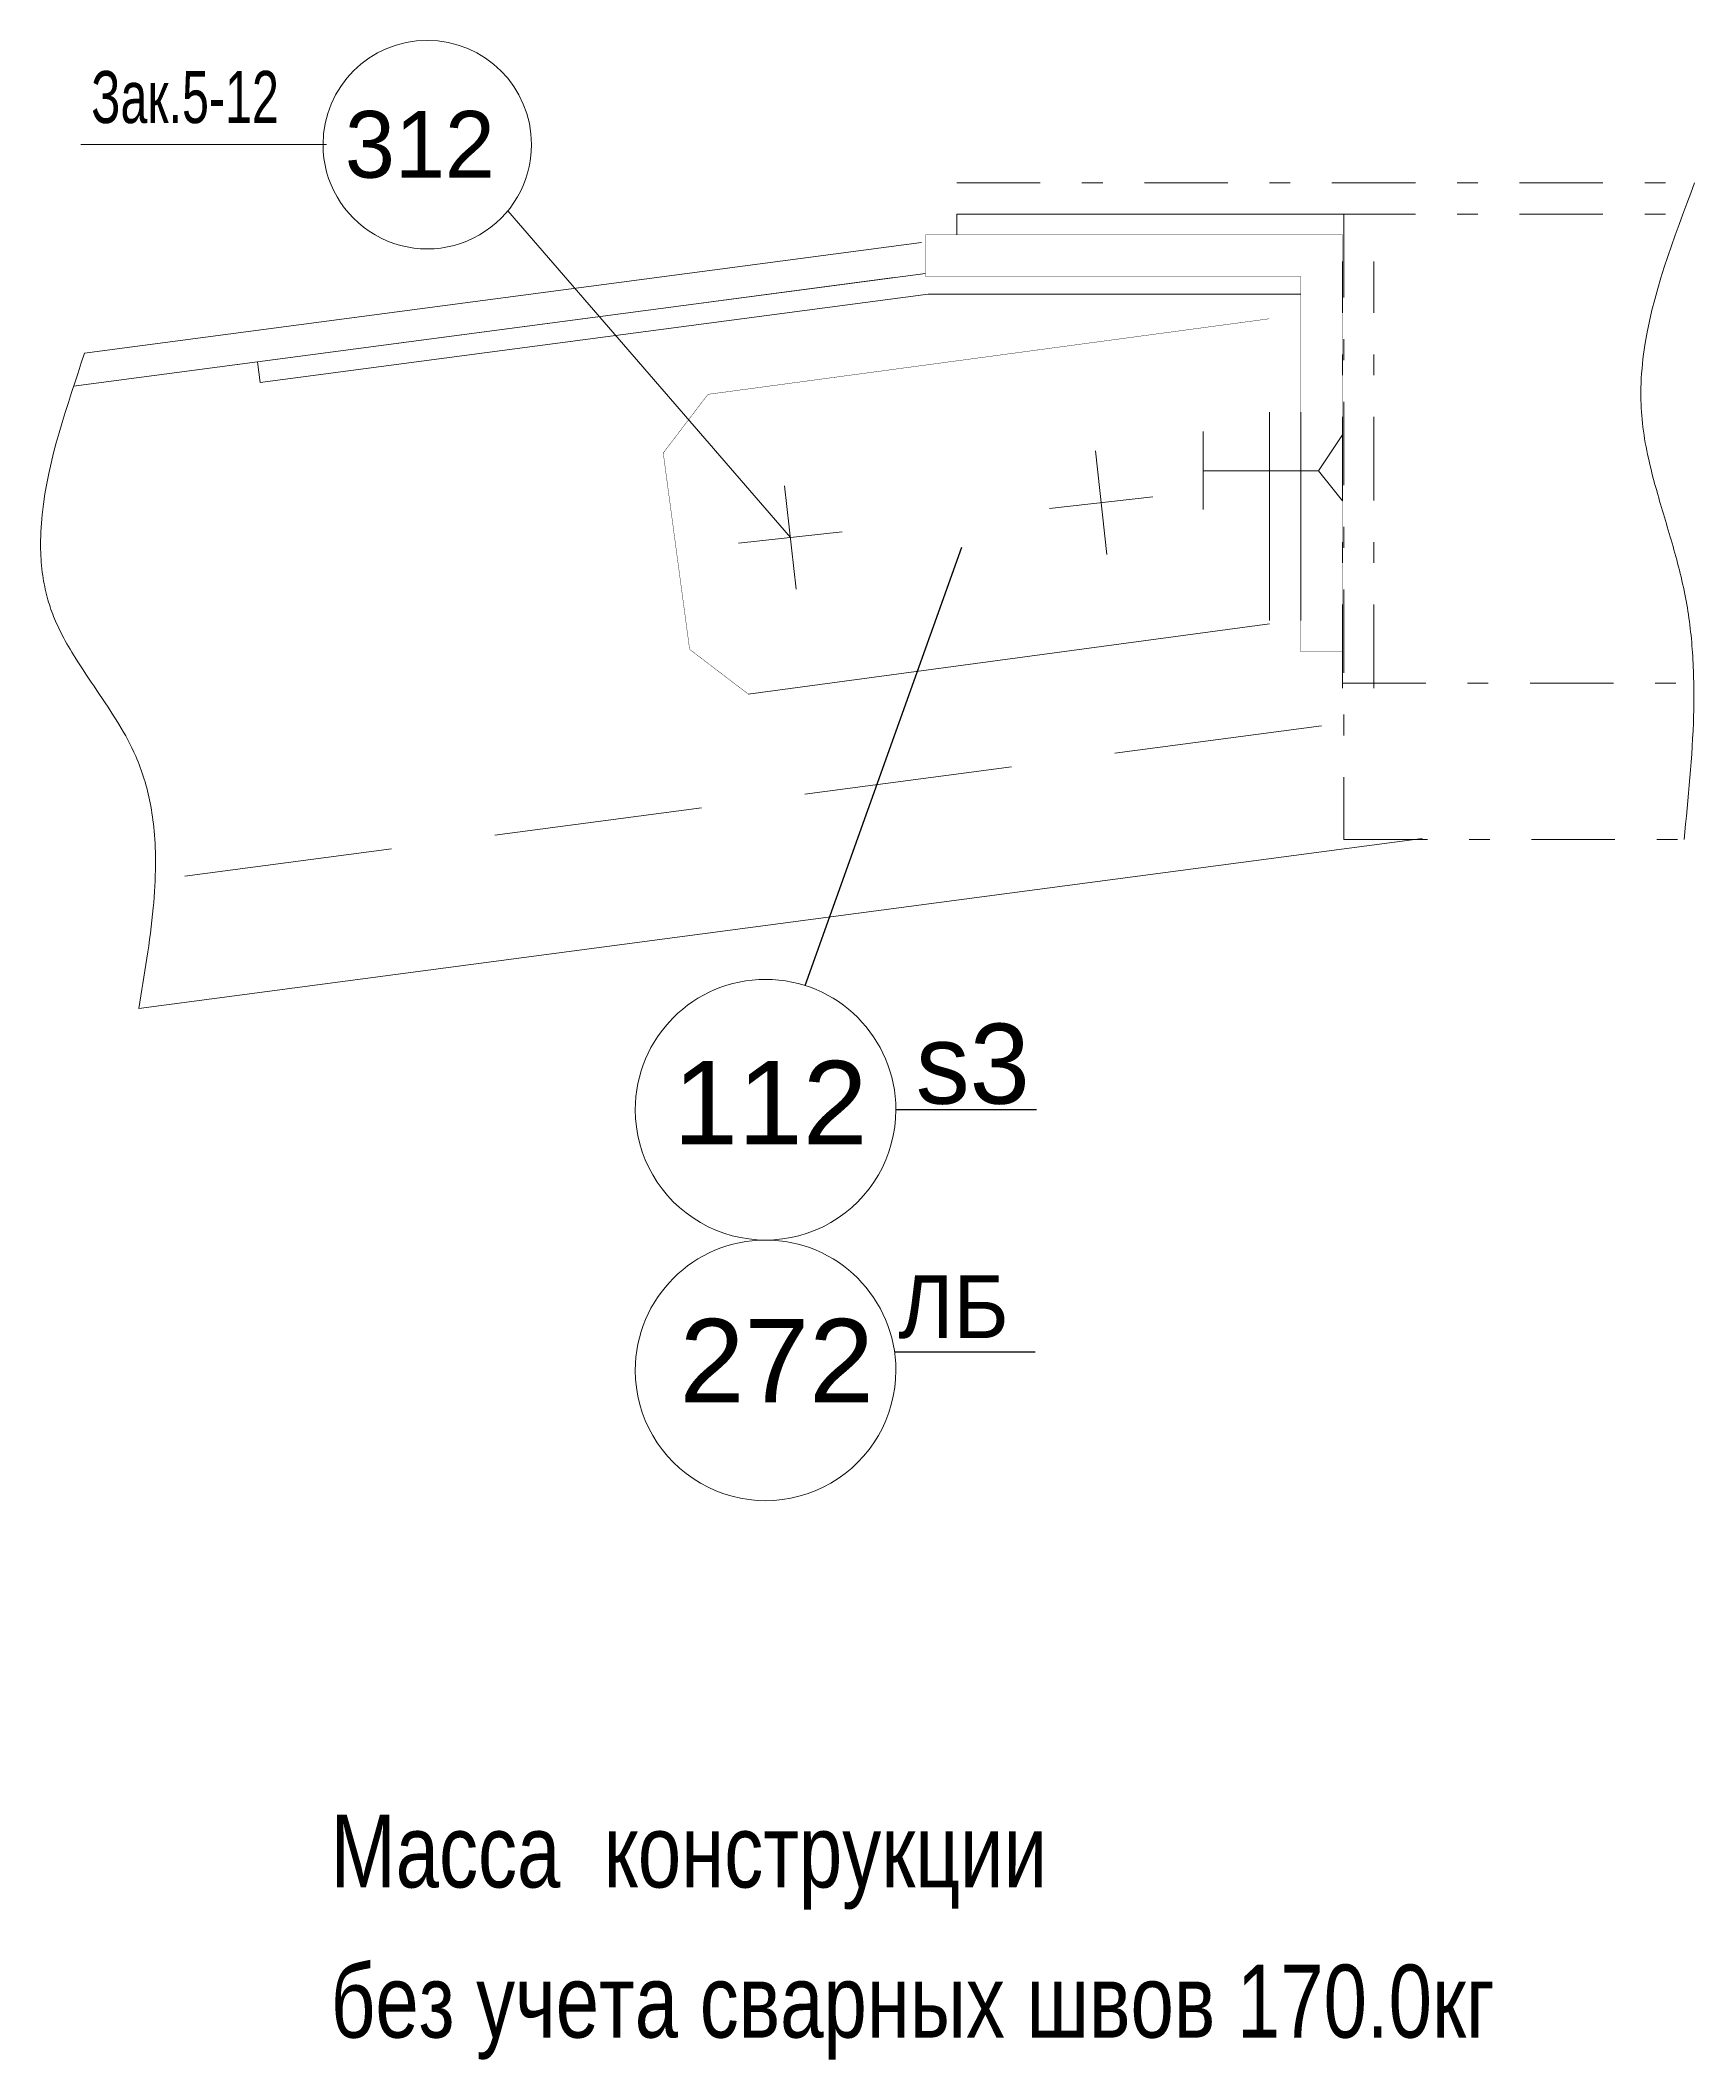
# Model space of a CAD drawing. Header units: millimetres. Extents: x 42007 to 66124, y -556 to 6894.
# Drawn here: x 52633 to 53427, y 529 to 1498 of the extents above; entities that cross this region are included whole.
import ezdxf
from ezdxf.enums import TextEntityAlignment as Align

# ---------------------------------------------------------------- set-up
doc = ezdxf.new("R2010")
doc.units = ezdxf.units.MM
for name, pattern in [('K5LT32769', [0]), ('K5LT32781', [90, 40, -20, 10, -20]), ('K5LT32782', [150, 100, -50]), ('K5LT32786', [25.318241, 20.818241, -1.5, 1.5, -1.5])]:
    doc.linetypes.add(name, pattern=pattern)
doc.layers.add('pen_7', color=1, linetype='Continuous')
doc.styles.add('style5', font='arial.ttf', dxfattribs={"height": 3})

msp = doc.modelspace()

# ---------------------------------------------------------------- linework, layer by layer
at = {"color": 7, "linetype": 'K5LT32769', "lineweight": 18}
for p, q in [((52770.719, 1447.649), (52652.807, 1447.649)), ((52993.223, 1259.25), (52857.716, 1415.974)), ((53073.032, 1414.364), (53073.032, 1404.365)), ((53073.032, 1414.364), (53258.791, 1414.364)), ((52654.545, 1347.678), (53056.065, 1400.792)), ((53058.032, 1385.922), (52649.268, 1331.849)), ((52649.268, 1331.849), (53058.032, 1385.921)), ((52738.896, 1333.618), (53059.343, 1376.008)), ((53059.343, 1376.008), (53238.032, 1376.008)), ((52738.896, 1333.618), (52737.584, 1343.532)), ((53191.181, 1291.261), (53191.181, 1310.052)), ((53191.181, 1310.052), (53191.181, 1272.688)), ((53246.609, 1291.261), (53258.032, 1308.529)), ((53258.032, 1308.529), (53258.032, 1276.775)), ((53139.514, 1300.787), (53145.069, 1251.096)), ((53191.181, 1291.261), (53246.609, 1291.261)), ((53258.032, 1276.775), (53246.609, 1291.261)), ((52990.446, 1284.095), (52996.001, 1234.404)), ((53167.137, 1278.719), (53117.446, 1273.164)), ((53018.069, 1262.027), (52968.378, 1256.472)), ((52972.986, 1184.171), (53223.032, 1217.845)), ((53296.332, 1114.831), (52680.62, 1033.383))]:
    msp.add_line(p, q, dxfattribs=at)
at = {"color": 7, "linetype": 'K5LT32781', "lineweight": 18}
for p, q in [((53073.032, 1429.364), (53426.994, 1429.364)), ((53073.032, 1414.364), (53421.33, 1414.364)), ((53258.791, 1414.364), (53258.791, 1114.364)), ((53258.032, 1187.063), (53258.032, 1391.676)), ((53273.032, 1187.063), (53273.032, 1391.676)), ((53258.032, 1189.364), (53426.583, 1189.364)), ((53258.791, 1114.364), (53421.928, 1114.364))]:
    msp.add_line(p, q, dxfattribs=at)
at = {"color": 7, "linetype": 'K5LT32782', "lineweight": 18}
for p, q in [((52649.268, 1331.849), (53043.032, 1383.937)), ((53223.032, 1219.415), (53223.032, 1366.515)), ((53238.032, 1219.415), (53238.032, 1366.515)), ((53248.032, 1168.965), (52688.478, 1094.945))]:
    msp.add_line(p, q, dxfattribs=at)
at = {"color": 0}
for p, q in [((53000.36, 1044.339), (53075.467, 1254.572)), ((53111.296, 984.814), (53043.807, 984.814)), ((53110.679, 868.577), (53043.189, 868.577))]:
    msp.add_line(p, q, dxfattribs=at)
at = {"color": 7, "linetype": 'K5LT32786', "const_width": 0.18}
msp.add_lwpolyline([(53058.032, 1404.365), (53058.032, 1384.365), (53238.032, 1384.365), (53238.032, 1204.365), (53258.032, 1204.365), (53258.032, 1404.365), (53058.032, 1404.365)], dxfattribs=at)
at = {"color": 7, "linetype": 'K5LT32769', "const_width": 0.18}
msp.add_lwpolyline([(53223.032, 1364.152), (52953.676, 1327.894), (52932.229, 1299.781), (52944.881, 1205.611), (52972.986, 1184.171)], dxfattribs=at)
at = {"color": 7, "linetype": 'K5LT32769', "lineweight": 18}
for centre, radius, start, end in [((52819.03, 1447.649), 50, 0, 179.999977), ((52819.03, 1447.649), 50, 179.999977, 0), ((52981.307, 984.814), 62.5, 0, 179.999977), ((52981.307, 984.814), 62.5, 179.999977, 0), ((52981.307, 859.814), 62.5, 0, 179.999977), ((52981.307, 859.814), 62.5, 179.999977, 0)]:
    msp.add_arc(centre, radius, start, end, dxfattribs=at)
for points, knots in [([(53426.994, 1429.364), (53417.146, 1402.869), (53403.915, 1369.684), (53400.862, 1329.982), (53401.68, 1313.87), (53404.511, 1297.497), (53409.706, 1277.849), (53416.934, 1254.739), (53423.526, 1229.014), (53426.579, 1201.835), (53426.927, 1163.508), (53423.925, 1134.2), (53421.928, 1114.364)], [0, 0, 0, 0, 3.2061104, 3.8913859, 4.4426338, 5.0068507, 5.7471885, 6.714718, 7.7171064, 8.7106267, 9.7677653, 12, 12, 12, 12]), ([(52654.545, 1347.678), (52646.538, 1322.565), (52635.061, 1291.479), (52633.219, 1254.958), (52634.25, 1241.667), (52636.441, 1230.851), (52639.624, 1221.239), (52644.154, 1211.568), (52651.093, 1199.726), (52660.617, 1185.779), (52670.975, 1170.442), (52678.743, 1156.233), (52683.441, 1143.456), (52686.416, 1131.441), (52688.322, 1117.684), (52688.93, 1100.834), (52687.262, 1072.274), (52683.32, 1049.405), (52680.62, 1033.383)], [0, 0, 0, 0, 4.3701018, 5.2714287, 5.9601856, 6.5435432, 7.0709493, 7.6110862, 8.28592, 9.3120683, 10.3704822, 11.3108655, 11.9493498, 12.5905569, 13.3302556, 14.2152463, 15.3421546, 18, 18, 18, 18])]:
    msp.add_open_spline(points, degree=3, knots=knots, dxfattribs=at)

# ---------------------------------------------------------------- texts
at = {"color": 7, "attachment_point": 1, "style": 'style5'}
for s, insert, char_height in [('\\H3.5;\\W0.965;\\Q15;\\Q0;\\W0.665;\\H25.00;Зак.5-12', (52657.832, 1482.992), 3), ('{\\H12.8x;\\W0.965;s3}', (53053.362, 1026.099), 3), ('\\H3.5;\\W0.965;\\Q15;\\Q0;\\H30.00;ЛБ', (53044.92, 905.325), 3), ('\\H3.5;\\W0.965;\\Q15;\\Q0;\\W0.765;\\H35.00;Масса  конструкции ', (52772.727, 646.811), 2.4), ('{\\H14.58x;\\W0.765;без учета сварных швов 170.0кг}', (52772.727, 574.811), 2.4)]:
    msp.add_mtext(s, dxfattribs=dict(at, insert=insert, char_height=char_height))
at = {"layer": 'pen_7', "color": 2, "linetype": 'Continuous', "style": 'style5'}
for s, p in [('112', (52983.59, 988.236)), ('272', (52986.698, 864.495))]:
    msp.add_text(s, height=40, dxfattribs=at).set_placement(p, align=Align.MIDDLE_CENTER)
at = {"layer": 'pen_7', "color": 2, "linetype": 'Continuous', "insert": (52779.516, 1463.793), "char_height": 40, "attachment_point": 1, "style": 'style5'}
msp.add_mtext('\\H3.5;\\W0.965;\\Q15;\\Q0;\\H32.00;312', dxfattribs=at)

doc.saveas('drawing.dxf')
